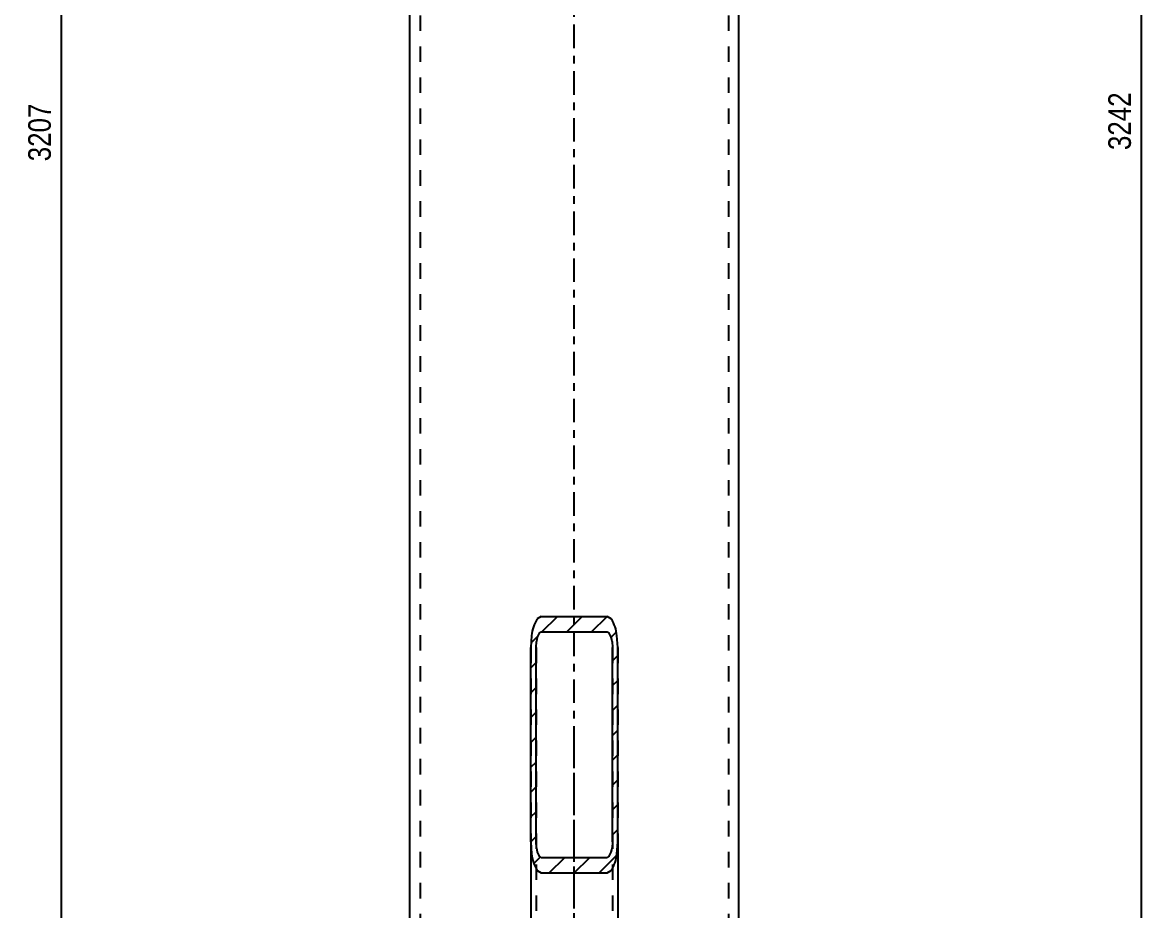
# Model space of a CAD drawing. Header units: millimetres. Extents: x 0 to 1189, y 0 to 841.
# Drawn here: x 394.5 to 536, y 484.3 to 596.6 of the extents above; entities that cross this region are included whole.
import ezdxf

# ---------------------------------------------------------------- set-up
doc = ezdxf.new("R2010")
doc.units = ezdxf.units.MM
doc.linetypes.add('DXK_LINE_DOT2', pattern=[3.9198, 1.9599, -1.9599])
doc.linetypes.add('DXK_LINE_DOT3', pattern=[5.9187, 2.979, -0.9799, 0.9799, -0.9799])
doc.styles.add('Arial Narrow', font='ARIALN.TTF', dxfattribs={"height": 0.2})

# ---------------------------------------------------------------- blocks, each defined once
blk = doc.blocks.new('Part-284935191-3356 - 3278')
at = {"color": 2, "linetype": 'Continuous'}
for p, q in [((443.43, 746.47), (443.43, 415.83)), ((485.09, 415.83), (485.09, 746.47))]:
    blk.add_line(p, q, dxfattribs=at)
at = {"color": 7, "linetype": 'DXK_LINE_DOT2'}
for p, q in [((444.76, 746.47), (444.76, 415.83)), ((483.76, 746.47), (483.76, 415.83))]:
    blk.add_line(p, q, dxfattribs=at)
at = {"color": 7, "linetype": 'DXK_LINE_DOT3'}
blk.add_line((464.26, 415.83), (464.26, 746.47), dxfattribs=at)
blk = doc.blocks.new('Part-284935191-3480 - 3278')
at = {"linetype": 'Continuous'}
h = blk.add_hatch(dxfattribs=at)
h.set_pattern_fill('', scale=0.7, style=0, pattern_type=0)
h.set_pattern_definition([(45, (458.7613, 492.9583), (-1.57154, 1.57154), [])])
h.paths.add_polyline_path([(458.76, 517.54), (458.76, 492.96), (458.86, 491.45), (459.15, 490.18), (459.58, 489.32), (460.09, 489.02), (468.43, 489.02), (468.94, 489.32), (469.37, 490.18), (469.66, 491.45), (469.76, 492.96), (469.76, 517.54), (469.66, 519.05), (469.37, 520.33), (468.94, 521.18), (468.43, 521.48), (460.09, 521.48), (459.58, 521.18), (459.15, 520.33), (458.86, 519.05)])
h.paths.add_polyline_path([(459.62, 518.93), (459.84, 519.36), (460.09, 519.51), (468.43, 519.51), (468.68, 519.36), (468.9, 518.93), (469.04, 518.3), (469.09, 517.54), (469.09, 492.96), (469.04, 492.21), (468.9, 491.57), (468.68, 491.14), (468.43, 490.99), (460.09, 490.99), (459.84, 491.14), (459.62, 491.57), (459.48, 492.21), (459.43, 492.96), (459.43, 517.54), (459.48, 518.3)])
at = {"color": 2, "linetype": 'Continuous'}
for p, q in [((460.09, 521.48), (459.58, 521.18)), ((460.09, 521.48), (468.43, 521.48)), ((468.94, 521.18), (468.43, 521.48)), ((458.86, 519.05), (458.76, 517.54)), ((459.43, 517.54), (459.48, 518.3)), ((459.84, 519.36), (460.09, 519.51)), ((460.09, 519.51), (468.43, 519.51)), ((468.43, 519.51), (468.68, 519.36)), ((469.04, 518.3), (469.09, 517.54)), ((469.76, 517.54), (469.66, 519.05)), ((458.76, 492.96), (458.76, 517.54)), ((459.43, 492.96), (459.43, 517.54)), ((469.09, 492.96), (469.09, 517.54)), ((469.76, 492.96), (469.76, 517.54)), ((458.76, 492.96), (458.76, 478.59)), ((458.76, 492.96), (458.86, 491.45)), ((459.48, 492.21), (459.43, 492.96)), ((469.09, 492.96), (469.04, 492.21)), ((469.66, 491.45), (469.76, 492.96)), ((469.76, 492.96), (469.76, 478.59)), ((460.09, 490.99), (459.84, 491.14)), ((460.09, 490.99), (468.43, 490.99)), ((468.68, 491.14), (468.43, 490.99)), ((459.58, 489.32), (460.09, 489.02)), ((460.09, 489.02), (468.43, 489.02)), ((468.43, 489.02), (468.94, 489.32))]:
    blk.add_line(p, q, dxfattribs=at)
at = {"color": 7, "linetype": 'DXK_LINE_DOT2'}
for p, q in [((458.76, 517.54), (458.76, 492.96)), ((459.43, 517.54), (459.43, 478.59)), ((469.09, 517.54), (469.09, 478.59)), ((469.76, 517.54), (469.76, 492.96)), ((459.58, 482.31), (460.09, 482.61)), ((460.09, 482.61), (468.43, 482.61)), ((468.43, 482.61), (468.94, 482.31)), ((458.76, 478.68), (458.86, 480.18)), ((460.09, 480.64), (459.84, 480.5)), ((460.09, 480.64), (468.43, 480.64)), ((468.68, 480.5), (468.43, 480.64)), ((469.66, 480.18), (469.76, 478.68)), ((458.76, 478.59), (458.76, 478.59)), ((458.76, 478.59), (459.43, 478.59)), ((458.76, 478.59), (458.76, 478.59)), ((458.76, 478.59), (458.76, 478.59)), ((458.86, 478.59), (458.76, 478.59)), ((459.15, 478.59), (458.86, 478.59)), ((459.58, 478.59), (459.15, 478.59)), ((459.48, 479.43), (459.43, 478.68)), ((459.43, 478.59), (459.48, 478.59)), ((459.48, 478.59), (459.62, 478.59)), ((460.09, 478.59), (459.58, 478.59)), ((459.62, 478.59), (459.84, 478.59)), ((459.84, 478.59), (460.09, 478.59)), ((460.09, 478.59), (468.43, 478.59)), ((460.09, 478.59), (468.43, 478.59)), ((468.43, 478.59), (468.68, 478.59)), ((468.94, 478.59), (468.43, 478.59)), ((468.68, 478.59), (468.9, 478.59)), ((468.9, 478.59), (469.04, 478.59)), ((469.37, 478.59), (468.94, 478.59)), ((469.09, 478.68), (469.04, 479.43)), ((469.04, 478.59), (469.09, 478.59)), ((469.09, 478.59), (469.76, 478.59)), ((469.66, 478.59), (469.37, 478.59)), ((469.76, 478.59), (469.66, 478.59)), ((469.76, 478.59), (469.76, 478.59)), ((469.76, 478.59), (469.76, 478.59)), ((469.76, 478.59), (469.76, 478.59))]:
    blk.add_line(p, q, dxfattribs=at)
at = {"color": 7, "linetype": 'DXK_LINE_DOT3'}
blk.add_line((464.26, 478.59), (464.26, 505.25), dxfattribs=at)
at = {"color": 2, "linetype": 'Continuous'}
for centre, radius, start, end in [((463.45, 518.68), 4.6, 147.1395, 175.4124), ((465.07, 518.68), 4.6, 4.5876, 32.8605), ((461.77, 518.11), 2.3, 147.1395, 175.4124), ((466.75, 518.11), 2.3, 4.5876, 32.8605), ((463.45, 491.82), 4.6, 184.5876, 212.8605), ((461.77, 492.39), 2.3, 184.5876, 212.8605), ((466.75, 492.39), 2.3, 327.1395, 355.4124), ((465.07, 491.82), 4.6, 327.1395, 355.4124)]:
    blk.add_arc(centre, radius, start, end, dxfattribs=at)
at = {"color": 7, "linetype": 'DXK_LINE_DOT2'}
for centre, radius, start, end in [((463.45, 479.82), 4.6, 147.1251, 175.409), ((465.08, 479.82), 4.6, 4.591, 32.8749), ((461.77, 479.25), 2.3, 147.1251, 175.409), ((466.75, 479.25), 2.3, 4.591, 32.8749)]:
    blk.add_arc(centre, radius, start, end, dxfattribs=at)
blk = doc.blocks.new('StraightDimension-284935191-3754 - 3278')
at = {"color": 7, "linetype": 'Continuous'}
blk.add_line((536.02, 449.07), (536.02, 719.21), dxfattribs=at)
at = {"color": 0}
blk.add_wipeout([(535.27, 588.4), (531.07, 588.4), (531.07, 579.88), (535.27, 579.88)], dxfattribs=at)
at = {"color": 3, "style": 'Arial Narrow'}
blk.add_text('3242', height=2.863, rotation=90.0002, dxfattribs=at).set_placement((534.67, 580.48))
blk = doc.blocks.new('StraightDimension-284935191-3925 - 3278')
at = {"color": 7, "linetype": 'Continuous'}
blk.add_line((399.41, 449.07), (399.41, 716.36), dxfattribs=at)
at = {"color": 0}
blk.add_wipeout([(398.66, 586.97), (394.46, 586.97), (394.46, 578.46), (398.66, 578.46)], dxfattribs=at)
at = {"color": 3, "style": 'Arial Narrow'}
blk.add_text('3207', height=2.863, rotation=90.0002, dxfattribs=at).set_placement((398.06, 579.06))

msp = doc.modelspace()

# ---------------------------------------------------------------- block references
for name in ['Part-284935191-3356 - 3278', 'StraightDimension-284935191-3754 - 3278', 'Part-284935191-3480 - 3278']:
    msp.add_blockref(name, (0, 0))

# ---------------------------------------------------------------- next in the draw order: block references
msp.add_blockref('StraightDimension-284935191-3925 - 3278', (0, 0))

doc.saveas('drawing.dxf')
